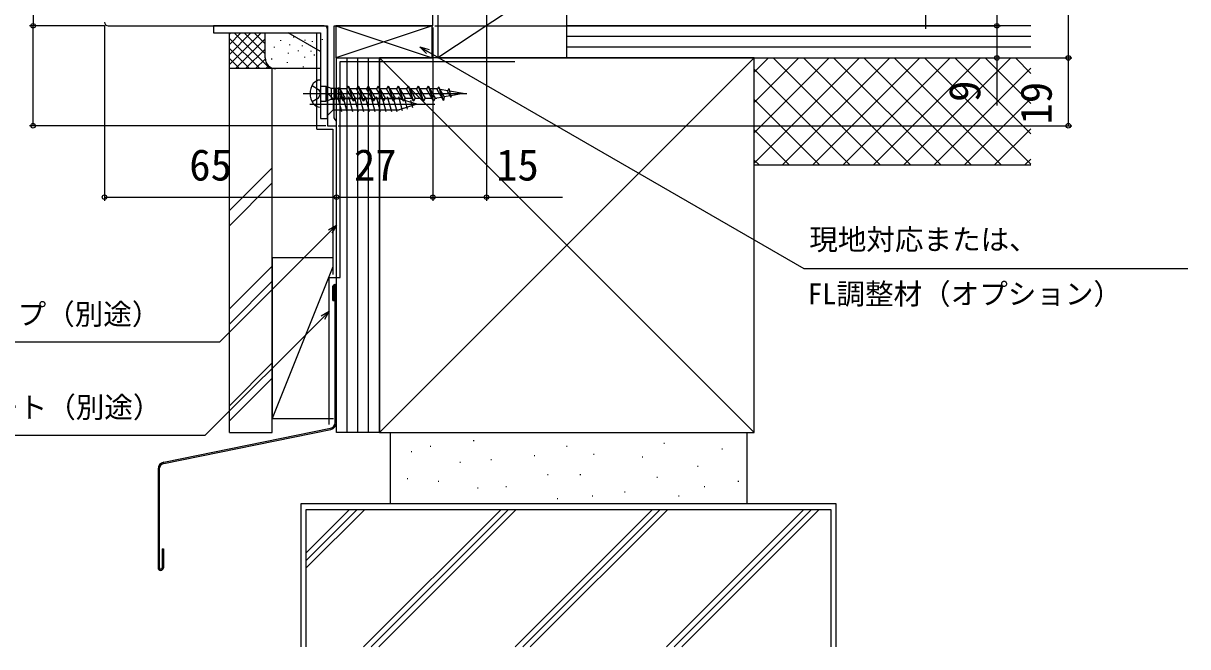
# Model space of a CAD drawing. Units: millimetres, scale not verified. Extents: x -525 to 525, y -783 to 779.
# Drawn here: x -347.7 to -21.5, y -125.9 to 48.8 of the extents above; entities that cross this region are included whole.
import ezdxf
from ezdxf.enums import TextEntityAlignment as Align

# ---------------------------------------------------------------- set-up
doc = ezdxf.new("R2010")
doc.units = ezdxf.units.MM
doc.header["$LTSCALE"] = 4
for name, color, linetype in [('0-2_YKK_11', 7, 'Continuous'), ('0-4_YKK_13', 4, 'Continuous'), ('0-6_YKK_D', 6, 'Continuous'), ('0-8_YSS_K', 3, 'Continuous'), ('0-9_YSS_KE', 3, 'Continuous')]:
    doc.layers.add(name, color=color, linetype=linetype)
doc.styles.add('ＭＳ ゴシック', font='')
doc.styles.get('ＭＳ ゴシック').set_extended_font_data('MS Gothic')

msp = doc.modelspace()

# ---------------------------------------------------------------- linework, layer by layer
at = {"layer": '0-2_YKK_11'}
msp.add_lwpolyline([(-324, 48.1), (-262.5, 48.1), (-262.5, 20.1), (-260, 20.1), (-260, 21.4), (-260.35, 21.877), (-260.7, 22.354), (-260.7, 48.1), (-233, 48.1), (-233, 52.342), (-233.12, 52.525), (-233.12, 53.075), (-233, 53.258), (-233, 55.9)], dxfattribs=at)
msp.add_arc((-324, 49.1), 1, 180.00001, 269.99999, dxfattribs=at)
at = {"layer": '0-4_YKK_13'}
for p, q in [((-264.5, 40.9), (-273.5, 46.1)), ((-262.5, 22.1), (-262.5, 47.1)), ((-260.2, 48.1), (-233.2, 39.1)), ((-233.2, 48.1), (-260.2, 39.1)), ((-264.5, 32.9), (-264.549, 32.9)), ((-264.5, 32.9), (-264.5, 25.3)), ((-264.2, 31.2), (-263, 31.2)), ((-263, 31.2), (-263, 27)), ((-263, 31.2), (-261.489, 30.65)), ((-261.489, 30.65), (-260.5, 30.65)), ((-261.489, 30.65), (-261.489, 27.55)), ((-260.5, 30.65), (-260.5, 27.55)), ((-260.5, 30.65), (-259.5, 30.6)), ((-259.5, 30.6), (-259.5, 27.6)), ((-259.156, 30.6), (-259.5, 30.6)), ((-258.014, 27), (-259.5, 29.59)), ((-259.288, 30.6), (-258.014, 27)), ((-259.156, 30.6), (-257.549, 27.8)), ((-257.165, 30.4), (-259.041, 30.4)), ((-256.7, 31.2), (-257.165, 30.4)), ((-255.214, 27), (-257.165, 30.4)), ((-256.7, 31.2), (-254.749, 27.8)), ((-256.7, 31.2), (-255.214, 27)), ((-254.365, 30.4), (-256.241, 30.4)), ((-253.9, 31.2), (-254.365, 30.4)), ((-252.414, 27), (-254.365, 30.4)), ((-253.9, 31.2), (-251.949, 27.8)), ((-253.9, 31.2), (-252.414, 27)), ((-251.565, 30.4), (-253.441, 30.4)), ((-251.1, 31.2), (-251.565, 30.4)), ((-249.614, 27), (-251.565, 30.4)), ((-251.1, 31.2), (-249.149, 27.8)), ((-251.1, 31.2), (-249.614, 27)), ((-248.765, 30.4), (-250.641, 30.4)), ((-248.3, 31.2), (-248.765, 30.4)), ((-246.814, 27), (-248.765, 30.4)), ((-248.3, 31.2), (-246.349, 27.8)), ((-248.3, 31.2), (-246.814, 27)), ((-245.965, 30.4), (-247.841, 30.4)), ((-245.5, 31.2), (-245.965, 30.4)), ((-244.014, 27), (-245.965, 30.4)), ((-245.5, 31.2), (-243.549, 27.8)), ((-245.5, 31.2), (-244.014, 27)), ((-243.165, 30.4), (-245.041, 30.4)), ((-242.7, 31.2), (-243.165, 30.4)), ((-241.214, 27), (-243.165, 30.4)), ((-242.7, 31.2), (-240.749, 27.8)), ((-242.7, 31.2), (-241.214, 27)), ((-240.365, 30.4), (-242.241, 30.4)), ((-239.9, 31.2), (-240.365, 30.4)), ((-238.414, 27), (-240.365, 30.4)), ((-239.9, 31.2), (-237.949, 27.8)), ((-239.9, 31.2), (-238.414, 27)), ((-237.565, 30.4), (-239.441, 30.4)), ((-237.1, 31.2), (-237.565, 30.4)), ((-235.614, 27), (-237.565, 30.4)), ((-237.1, 31.2), (-235.149, 27.8)), ((-237.1, 31.2), (-235.614, 27)), ((-234.765, 30.4), (-236.641, 30.4)), ((-234.3, 31.2), (-234.765, 30.4)), ((-232.814, 27), (-234.765, 30.4)), ((-234.3, 31.2), (-232.349, 27.8)), ((-234.3, 31.2), (-232.814, 27)), ((-231.873, 30.4), (-233.841, 30.4)), ((-231.778, 30.383), (-231.873, 30.4)), ((-231.426, 30.99), (-231.844, 30.27)), ((-230.014, 27.21), (-231.844, 30.27)), ((-231.426, 30.99), (-230.014, 27.21)), ((-231.426, 30.99), (-229.805, 28.165)), ((-228.857, 29.868), (-230.999, 30.246)), ((-228.555, 30.51), (-228.909, 29.756)), ((-227.902, 28.078), (-228.909, 29.756)), ((-228.555, 30.51), (-227.902, 28.078)), ((-224.5, 29.1), (-228.359, 29.78)), ((-269.36, 29.1), (-223.496, 29.1)), ((-267.5, 26.1), (-232.5, 26.1)), ((-264.2, 27), (-263, 27)), ((-263, 27), (-261.489, 27.55)), ((-262.5, 29.2), (-262.5, 23)), ((-262.5, 29.2), (-260.95, 27.65)), ((-261.489, 27.55), (-260.5, 27.55)), ((-242.416, 27.65), (-260.95, 27.65)), ((-260.95, 27.65), (-260.95, 24.55)), ((-260.5, 27.55), (-259.5, 27.6)), ((-258.524, 24), (-259.649, 28.2)), ((-258.358, 27.6), (-259.5, 27.6)), ((-256.971, 24), (-258.096, 28.2)), ((-257.549, 27.8), (-258.014, 27)), ((-257.549, 27.8), (-255.673, 27.8)), ((-255.418, 24), (-256.543, 28.2)), ((-254.749, 27.8), (-255.214, 27)), ((-253.865, 24), (-254.99, 28.2)), ((-254.749, 27.8), (-252.873, 27.8)), ((-252.312, 24), (-253.437, 28.2)), ((-251.949, 27.8), (-252.414, 27)), ((-251.949, 27.8), (-250.073, 27.8)), ((-250.759, 24), (-251.884, 28.2)), ((-249.206, 24), (-250.331, 28.2)), ((-249.149, 27.8), (-249.614, 27)), ((-249.149, 27.8), (-247.273, 27.8)), ((-247.653, 24), (-248.779, 28.2)), ((-246.1, 24), (-247.226, 28.2)), ((-246.349, 27.8), (-246.814, 27)), ((-246.349, 27.8), (-244.473, 27.8)), ((-244.547, 24), (-245.673, 28.2)), ((-242.994, 24), (-244.12, 28.2)), ((-243.549, 27.8), (-244.014, 27)), ((-243.549, 27.8), (-241.673, 27.8)), ((-241.511, 24.259), (-242.567, 28.2)), ((-237.5, 26.1), (-242.416, 27.65)), ((-237.5, 26.1), (-242.416, 24.55)), ((-240.749, 27.8), (-241.214, 27)), ((-240.079, 24.71), (-240.892, 27.746)), ((-240.749, 27.8), (-238.873, 27.8)), ((-238.647, 25.162), (-239.196, 27.212)), ((-237.949, 27.8), (-238.414, 27)), ((-237.949, 27.8), (-236.073, 27.8)), ((-235.149, 27.8), (-235.614, 27)), ((-235.149, 27.8), (-233.273, 27.8)), ((-232.349, 27.8), (-232.814, 27)), ((-232.349, 27.8), (-231.873, 27.8)), ((-230.511, 28.04), (-231.873, 27.8)), ((-229.805, 28.165), (-230.014, 27.21)), ((-228.131, 28.46), (-229.805, 28.165)), ((-224.5, 29.1), (-228.01, 28.481)), ((-227.902, 28.078), (-227.882, 28.504)), ((-264.549, 25.3), (-264.5, 25.3)), ((-262.5, 23), (-260.95, 24.55)), ((-260.95, 24.55), (-242.416, 24.55))]:
    msp.add_line(p, q, dxfattribs=at)
for points in [[(-263.5, 48.1), (-294.5, 48.1), (-294.5, 46.1), (-264.5, 46.1), (-264.5, 22.1), (-262.5, 22.1)], [(-266.836, 31.35), (-265.041, 30.245), (-264.432, 29.1)], [(-266.836, 26.85), (-265.041, 27.955), (-264.432, 29.1)]]:
    msp.add_lwpolyline(points, dxfattribs=at)
msp.add_lwpolyline([(-260.2, 48.1), (-260.2, 39.1), (-233.2, 39.1), (-233.2, 48.1)], close=True, dxfattribs=at)
for centre, radius, start, end in [((-263.5, 47.1), 1, 0, 90), ((-264.549, 30.5), 2.4, 90, 144.31467), ((-262.6, 29.1), 4.8, 144.31467, 215.68533), ((-264.2, 31.5), 0.3, 180, 270), ((-264.549, 27.7), 2.4, 215.68533, 270), ((-264.2, 26.7), 0.3, 90, 180)]:
    msp.add_arc(centre, radius, start, end, dxfattribs=at)
at = {"layer": '0-6_YKK_D'}
for p, q in [((-55, 79.1), (-55, 39.1)), ((-218, 75.1), (-218, -0.9)), ((-95.001, 75.6), (-95.001, 47.273)), ((-75, 78.1), (-75, 48.1)), ((-345, 60.1), (-345, 48.1)), ((-325, 48.1), (-346, 48.1)), ((-325, 48.1), (-346, 48.1)), ((-345, 20.1), (-345, 48.1)), ((-325, 48.151), (-325, -0.9)), ((-233, 47.6), (-233, -0.9)), ((-233, 47.6), (-233, -0.9)), ((-232.5, 48.1), (-74, 48.1)), ((-232.2, 48.1), (-74, 48.1)), ((-74, 39.1), (-54, 39.1)), ((-55, 39.1), (-55, 20.1)), ((-263, 20.1), (-346, 20.1)), ((-259.5, 20.1), (-54, 20.1)), ((-325, 0.1), (-260, 0.1)), ((-260, 0.1), (-233, 0.1))]:
    msp.add_line(p, q, dxfattribs=at)
for points in [[(-75, 48.1), (-75, 39.1), (-75, 25.732)], [(-234.754, 40.301), (-236.621, 42.168), (-234.071, 41.485)], [(-236.621, 42.168), (-234.412, 40.893), (-129.116, -19.9), (-21.547, -19.9)], [(-233, 0.1), (-218, 0.1), (-196.723, 0.1)], [(-260.001, -7.766), (-261.804, -9.569), (-292.79, -40.555), (-381.35, -40.555)], [(-262.287, -9.086), (-260.001, -7.766), (-261.321, -10.052)], [(-262.048, -31.886), (-263.851, -33.689), (-296.886, -66.724), (-380.236, -66.724)], [(-264.334, -33.206), (-262.048, -31.886), (-263.368, -34.172)]]:
    msp.add_lwpolyline(points, dxfattribs=at)
for centre in [(-345, 48.1), (-345, 48.1), (-75, 48.1), (-75, 48.1), (-75, 39.1), (-55, 39.1), (-55, 39.1), (-345, 20.1), (-55, 20.1), (-325, 0.1), (-260, 0.1), (-260, 0.1), (-233, 0.1), (-233, 0.1), (-218, 0.1)]:
    msp.add_circle(centre, 0.637, dxfattribs=at)
at = {"layer": '0-8_YSS_K'}
for p, q in [((-195.501, 63.1), (-231.598, 39.1)), ((-290.001, 36.1), (-290.001, 46.1)), ((-290.001, 37.242), (-281.143, 46.1)), ((-290.001, 40.071), (-283.972, 46.1)), ((-290.001, 42.899), (-286.8, 46.1)), ((-290.001, 45.727), (-289.628, 46.1)), ((-288.687, 46.1), (-278.687, 36.1)), ((-285.859, 46.1), (-280.001, 40.242)), ((-283.03, 46.1), (-280.001, 43.071)), ((-280.202, 46.1), (-280.001, 45.899)), ((-280.001, 39.1), (-280.001, 46.1)), ((-65.501, 48.1), (-195.501, 48.1)), ((-290.001, 44.585), (-281.516, 36.1)), ((-288.315, 36.1), (-280.001, 44.414)), ((-275.675, 44.099), (-275.675, 43.899)), ((-273.166, 42.911), (-273.166, 42.711)), ((-272.069, 45.008), (-272.069, 44.808)), ((-269.659, 42.577), (-269.659, 42.377)), ((-268.892, 44.212), (-268.892, 44.012)), ((-266.841, 43.783), (-266.841, 43.583)), ((-264.048, 44.385), (-264.048, 44.185)), ((-65.501, 45.1), (-195.501, 45.1)), ((-290.001, 41.757), (-284.344, 36.1)), ((-285.486, 36.1), (-280.001, 41.585)), ((-277.506, 42.243), (-277.506, 42.043)), ((-273.5, 40.574), (-273.5, 40.374)), ((-270.707, 41.177), (-270.707, 40.977)), ((-269.011, 39.415), (-269.011, 39.215)), ((-267.174, 41.112), (-267.174, 40.912)), ((-266.218, 40.018), (-266.218, 39.818)), ((-65.501, 42.1), (-195.501, 42.1)), ((-290.001, 38.928), (-287.173, 36.1)), ((-277.001, 36.1), (-290.001, 36.1)), ((-282.658, 36.1), (-279.983, 38.775)), ((-279.829, 36.1), (-279.035, 36.895)), ((-278.173, 38.905), (-278.173, 38.705)), ((-264.5, 36.1), (-277.001, 36.1)), ((-273.834, 37.904), (-273.834, 37.704)), ((-269.345, 36.745), (-269.345, 36.545)), ((-260.001, 39.1), (-248.001, 39.1)), ((-260.001, -65.9), (-260.001, 39.1)), ((-257.001, -65.9), (-257.001, 39.1)), ((-254.001, -65.9), (-254.001, 39.1)), ((-251.001, -65.9), (-251.001, 39.1)), ((-248.001, 39.1), (-143.001, -65.9)), ((-248.001, -65.9), (-248.001, 39.1)), ((-248.001, -65.9), (-143.001, 39.1)), ((-143.001, 39.1), (-65.501, 39.1)), ((-143.001, 35.074), (-138.975, 39.1)), ((-143.001, 26.589), (-130.49, 39.1)), ((-143.001, 18.103), (-122.004, 39.1)), ((-143.001, 9.618), (-113.519, 39.1)), ((-116.188, 9.1), (-143.001, 35.913)), ((-107.703, 9.1), (-137.703, 39.1)), ((-135.034, 9.1), (-105.034, 39.1)), ((-99.218, 9.1), (-129.218, 39.1)), ((-126.549, 9.1), (-96.549, 39.1)), ((-90.732, 9.1), (-120.732, 39.1)), ((-118.063, 9.1), (-88.063, 39.1)), ((-82.247, 9.1), (-112.247, 39.1)), ((-109.578, 9.1), (-79.578, 39.1)), ((-73.762, 9.1), (-103.762, 39.1)), ((-101.093, 9.1), (-71.093, 39.1)), ((-65.501, 9.325), (-95.277, 39.1)), ((-92.607, 9.1), (-65.501, 36.206)), ((-65.501, 17.81), (-86.791, 39.1)), ((-65.501, 26.295), (-78.306, 39.1)), ((-65.501, 34.78), (-69.821, 39.1)), ((-124.673, 9.1), (-143.001, 27.428)), ((-84.122, 9.1), (-65.501, 27.721)), ((-133.159, 9.1), (-143.001, 18.942)), ((-75.637, 9.1), (-65.501, 19.236)), ((-141.644, 9.1), (-143.001, 10.457)), ((-67.152, 9.1), (-65.501, 10.75)), ((-278.001, 8.331), (-290.001, -3.669)), ((-143.001, 9.1), (-65.501, 9.1)), ((-278.001, 4.089), (-290.001, -7.911)), ((-278.001, -19.242), (-290.001, -31.242)), ((-261.001, -19.4), (-278.001, -61.9)), ((-290.001, -35.485), (-278.001, -23.485)), ((-278.001, -46.37), (-290.001, -58.37)), ((-278.001, -50.613), (-290.001, -62.613)), ((-248.001, -65.9), (-260.001, -65.9)), ((-221.684, -68.14), (-221.484, -68.14)), ((-239.085, -71.167), (-238.885, -71.167)), ((-233.789, -69.654), (-233.589, -69.654)), ((-195.581, -69.654), (-195.381, -69.654)), ((-168.344, -68.897), (-168.144, -68.897)), ((-152.078, -70.41), (-151.878, -70.41)), ((-225.466, -74.193), (-225.266, -74.193)), ((-216.766, -73.437), (-216.566, -73.437)), ((-204.66, -72.302), (-204.46, -72.302)), ((-188.016, -71.923), (-187.816, -71.923)), ((-174.397, -72.68), (-174.197, -72.68)), ((-200.877, -77.598), (-200.677, -77.598)), ((-191.798, -77.598), (-191.598, -77.598)), ((-158.887, -75.328), (-158.687, -75.328)), ((-240.22, -78.733), (-240.02, -78.733)), ((-231.519, -79.489), (-231.319, -79.489)), ((-220.549, -81.381), (-220.349, -81.381)), ((-212.605, -81.002), (-212.405, -81.002)), ((-170.236, -78.354), (-170.036, -78.354)), ((-156.996, -81.002), (-156.796, -81.002)), ((-147.538, -79.489), (-147.338, -79.489)), ((-198.229, -84.407), (-198.029, -84.407)), ((-188.394, -83.65), (-188.194, -83.65)), ((-179.315, -82.516), (-179.115, -82.516)), ((-164.183, -83.65), (-163.983, -83.65)), ((-268.499, -125.9), (-268.499, -87.4)), ((-268.499, -87.4), (-121.499, -87.4)), ((-268.499, -103.816), (-252.084, -87.4)), ((-268.499, -101.694), (-254.205, -87.4)), ((-268.499, -99.573), (-256.326, -87.4)), ((-252.4, -125.9), (-213.9, -87.4)), ((-250.279, -125.9), (-211.779, -87.4)), ((-248.157, -125.9), (-209.657, -87.4)), ((-171.474, -87.4), (-209.974, -125.9)), ((-207.852, -125.9), (-169.352, -87.4)), ((-167.231, -87.4), (-205.731, -125.9)), ((-167.547, -125.9), (-129.047, -87.4)), ((-165.426, -125.9), (-126.926, -87.4)), ((-163.305, -125.9), (-124.805, -87.4)), ((-121.499, -87.4), (-121.499, -125.9))]:
    msp.add_line(p, q, dxfattribs=at)
msp.add_lwpolyline([(-231.598, 39.1), (-195.501, 39.1), (-195.501, 63.1), (-231.598, 63.1)], close=True, dxfattribs=at)
msp.add_lwpolyline([(-261.001, -16.9), (-278.001, -16.9), (-278.001, -61.9), (-260.801, -61.9)], dxfattribs=at)
msp.add_arc((-277.001, 39.1), 3, 180, 270, dxfattribs=at)
at = {"layer": '0-9_YSS_KE'}
for p, q in [((-195.501, 39.1), (-195.501, 63.1)), ((-265.501, 19.1), (-265.501, 46.1)), ((-290.001, -65.9), (-290.001, 36.1)), ((-259.001, 38.1), (-210.001, 38.1)), ((-258.969, -22.4), (-259.001, 38.1)), ((-195.501, 39.1), (-65.501, 39.1)), ((-143.001, -65.9), (-143.001, 39.1)), ((-262.1, -63.615), (-262.068, -22.4)), ((-262.068, -22.4), (-258.969, -22.4)), ((-261.001, -28.9), (-261.001, -24.9)), ((-260.351, -63.052), (-260.351, -24.9)), ((-260.001, -63.052), (-260.001, -24.9)), ((-308.4, -74.175), (-261.672, -64.669)), ((-308.33, -74.518), (-261.602, -65.011)), ((-290.001, -65.9), (-278.001, -65.9)), ((-248.001, -65.9), (-143.001, -65.9)), ((-245.001, -65.9), (-245.001, -85.9)), ((-245.001, -65.9), (-145.001, -65.9)), ((-145.001, -85.9), (-145.001, -65.9)), ((-310.001, -76.135), (-310.001, -103.751)), ((-309.651, -76.135), (-309.651, -103.751)), ((-269.999, -85.9), (-269.999, -125.9)), ((-145.001, -85.9), (-245.001, -85.9)), ((-308.851, -98.501), (-308.851, -103.751)), ((-308.851, -98.501), (-308.501, -98.501)), ((-308.501, -98.501), (-308.501, -103.751))]:
    msp.add_line(p, q, dxfattribs=at)
for points in [[(-278.001, -65.9), (-278.001, 36.1), (-290.001, 36.1)], [(-143.001, 39.1), (-248.001, 39.1), (-248.001, -65.9)], [(-265.501, 19.1), (-261.001, 19.1), (-261.001, -21.599)], [(-261.001, -28.9), (-260.651, -28.9), (-260.651, -24.9)], [(-119.999, -125.9), (-119.999, -85.9), (-269.999, -85.9)]]:
    msp.add_lwpolyline(points, dxfattribs=at)
for centre, radius, start, end in [((-260.501, -24.9), 0.5, 0, 180), ((-260.501, -24.9), 0.15, 0, 180), ((-262.001, -63.052), 1.65, 281.5, 0), ((-262.001, -63.052), 2, 281.5, 0), ((-308.001, -76.135), 2, 101.5, 180), ((-308.001, -76.135), 1.65, 101.5, 180), ((-309.251, -103.751), 0.75, 180, 0), ((-309.251, -103.751), 0.4, 180, 0)]:
    msp.add_arc(centre, radius, start, end, dxfattribs=at)

# ---------------------------------------------------------------- texts
at = {"layer": '0-6_YKK_D', "style": 'ＭＳ ゴシック'}
for s, p in [('9', (-77, 26.777)), ('19', (-57, 20.43))]:
    msp.add_text(s, height=8.798, rotation=90, dxfattribs=at).set_placement(p, align=Align.BOTTOM_LEFT)
for s, height, p in [('65', 8.798, (-301.261, 2.1)), ('27', 8.798, (-255.125, 2.1)), ('15', 8.798, (-215.291, 2.1)), ('現地対応または、', 5.865, (-127.57, -16.462)), ('FL調整材（オプション）', 5.865, (-127.934, -31.704)), ('防水テープ（別途）', 5.865, (-381.342, -37.386)), ('防水シート（別途）', 5.865, (-381.034, -63.475))]:
    msp.add_text(s, height=height, dxfattribs=at).set_placement(p, align=Align.BOTTOM_LEFT)

doc.saveas('drawing.dxf')
